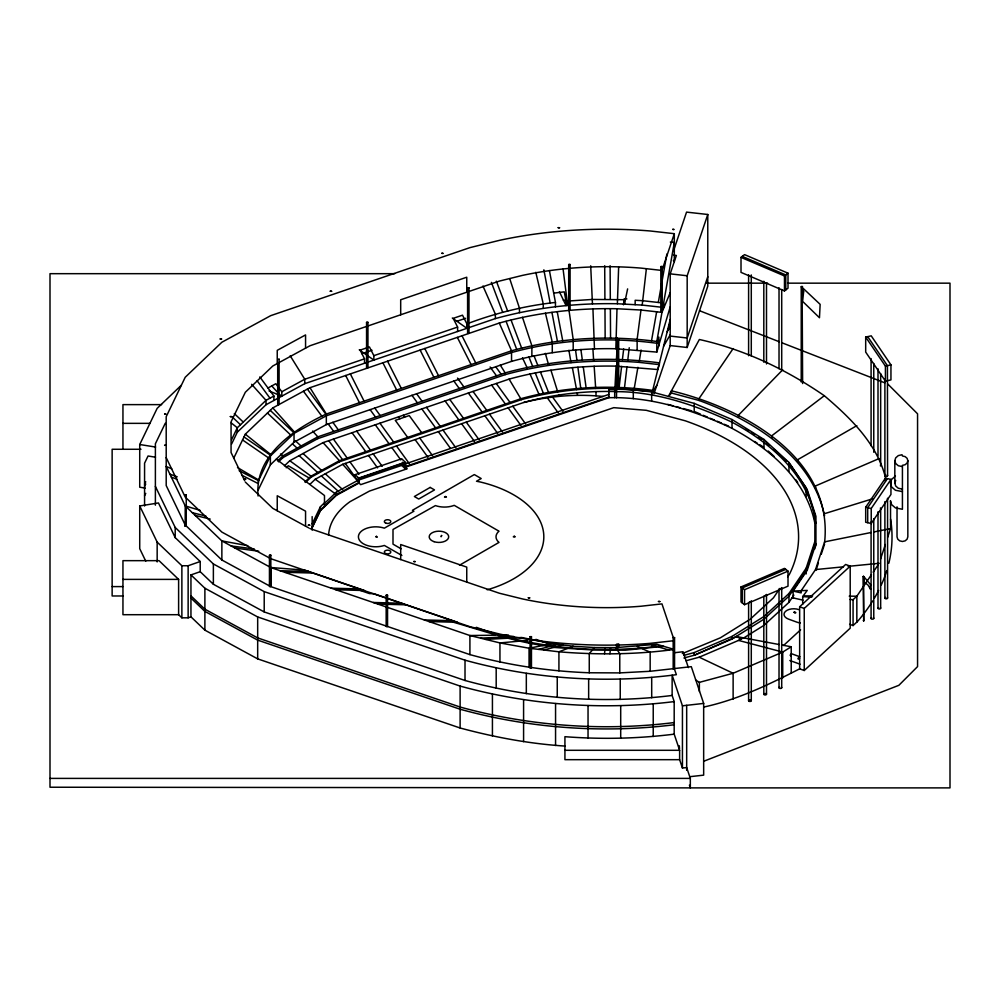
<?xml version="1.0" encoding="UTF-8"?>
<svg xmlns="http://www.w3.org/2000/svg" width="1000" height="1000" viewBox="0 0 1000 1000"><rect width="100%" height="100%" fill="white"/><g stroke="black" fill="none" stroke-linecap="round" stroke-linejoin="round"><path stroke-width="1.5" d="M670.2 292.663L661.963 312.387L640.962 310.025L617 308.75L615.85 348.738L656.8 352.088L670.2 306.887M618.638 267.225L617.375 303.75L642.2 305.075L663.6 307.475L663.6 303.062L642.2 300.663L635.163 300.287L635.163 304.7M277.65 460.913L283 455.812L317.838 436.85L505.175 372.887C555.237 359.075 608.062 355.988 659.488 362.875L657.837 369.55L616.075 366.138L614.925 388.375L652.688 391.488L656.8 385.412M616.45 359.387L617.05 348.462M604.525 653.75L604.913 649.975M604.975 649.4L605.15 647.588M609.925 653.763L610.312 650M610.375 649.425L610.562 647.613M623.488 304.812L624.212 298.775L626.9 298.925M619.113 387.5L621.613 366.438M622.4 359.7L623.675 348.988M624.5 387.788L626.987 366.725M627.788 359.988L629.237 347.738M640.962 310.025L637.137 339.288L637.137 349.888M646.375 268.712L642.2 305.075M651.5 340.9L656.65 311.788M658.3 302.475L666.875 254.025M656.8 352.088L656.8 341.488L674.312 242.512L670.337 242.062M637.9 367.312L634.075 389.4M641.062 350.025L639.125 362.362L659.488 364.65M627.625 288.888L624.4 304.125L624.4 299.713L592.45 299.438L566.038 301.163L566.038 305.575L559.425 291.737M652 393.162L670.2 319.538M670.2 321.75L668.138 330.087L670.2 323.95M165.963 445.225L164.6 445.35L165.475 444.85M186.238 494.75L184.875 494.875L186.238 494.75L186.238 525.913L184.85 525.938L186.238 525.913M279.075 359.137L277.787 359.462M277.7 404.45L279.088 404.425L277.7 404.45L277.7 362.388M269.475 555.35L270.837 555.212L270.837 586.388L270.125 586.8L269.45 586.413L269.45 555.237L270.837 555.212M366.562 322.375L367.95 322.35L367.95 367.537L367.238 367.95L366.562 367.562L366.562 322.375L367.95 322.35M366.562 367.562L367.95 367.537M467.587 287.875L468.975 287.85L468.975 333.038L468.263 333.45L467.612 333.162L467.587 287.875L468.975 287.85M386.163 595.25L387.55 595.225L387.55 626.388L386.838 626.8L386.163 626.413L386.163 595.25L387.55 595.225M467.612 333.162L468.975 333.038M568.7 264.538L570.087 264.5L570.087 309.688L569.375 310.1L568.7 309.713L568.7 264.538L570.087 264.5M568.7 309.713L570.087 309.688M530.075 636.712L531.462 636.688L531.462 667.862L530.75 668.275L530.075 667.887L530.075 636.712L531.462 636.688M530.075 667.887L531.462 667.862M660.837 266.588L662.225 266.562L662.225 311.75L661.5 312.162L660.837 311.775L660.837 266.588L662.225 266.562M660.837 311.775L661.55 311.363M658.45 646.775L659.475 647.1L659.513 646.413M673.175 637.663L674.562 637.638L674.562 668.812L673.85 669.225L673.188 668.938L673.175 637.663L674.562 637.638M902.425 489.113L898.3 488.25L895.7 486L894.825 483.175L894.825 460.675L895.7 457.85L898.3 455.6L902.013 454.738L902.425 455.988L905.138 456.613L907.113 458.325L907.837 460.675L907.837 536.8L907.113 539.15L905.138 540.862L902.425 541.487L899.725 540.862L897.75 539.15L897.025 536.8L897.025 506.825M894.825 483.175L895.7 480.363M907.837 460.675L907.113 463.013L905.138 464.725L902.425 465.35L902.425 509.263L895.45 507.925L891.6 504.6L890.438 500.838M765.113 615.462L788.962 593.513L806.125 568.237L814.862 541.55M814.862 544.2L806.125 570.875L788.962 596.163L765.113 618.112M815.938 543.6L807.175 570.388L793.125 591.075L793.125 597.913L793.525 597.337M802.7 604.25L802.7 596.613L807.225 590.4L793.125 591.075L801.188 592.9L801.188 590.688L815.525 569.575L824.587 541.862L871.05 532.513M816 570.325L818.388 563.025M821.25 554.275L824.587 544.062M880.6 558.975L885.325 544.513M887.7 537.275L890.537 528.6L890.537 500.95M269.4 585.875L221.863 560L185.212 524.975L166.2 485.55L166.2 416.7L185.212 377.275L221.863 342.25L270.75 315.637L469.913 247.638L499.95 240.225A307.4 177.475 0 0 1 650.163 230.975L674.312 233.688L661.963 270.45L640.962 268.1A242.45 139.975 0 0 0 522.487 275.387L499.3 281.112L309.988 345.75L272.8 365.988L245.325 392.262L231.062 421.825L231.062 452.512L244.675 480.725M673.625 250.562L686.55 212.113L707.775 214.488L707.775 286.212L687.175 347.488L670.2 345.575L654 393.762M670.2 345.575L670.2 273.863L676.375 255.475L673.55 255.162M687.175 347.488L687.175 275.763L707.775 214.488M707.775 276.725L687.175 338L670.2 336.087M145.275 488.1L139.725 487.212L139.725 444.513L157.162 408.35L181.312 385.262M165.287 423.237L155.387 443.762L155.387 505.175M144.575 484.188L145.738 481.775M144.575 486.388L145.738 483.988M144.575 495.763L145.738 493.363M231.588 439.637L237.312 427.775L266.012 400.337L273.913 396.037L259.825 376.925M231.588 444.05L237.312 432.188L266.012 404.75L304.762 383.663L495.375 318.587C535.037 307.6 576.263 302.913 617.375 303.75M233.762 458.15L245.325 434.188L272.8 407.912L309.988 387.688L499.3 323.05C537.55 312.45 577.35 307.938 617 308.75M258.087 496.012C254.35 455.65 294.113 428.913 326.337 414.025L511.538 350.788C558.675 337.788 608.413 334.975 656.8 341.488M258.087 481.438L270.375 455.988L294.037 433.375L326.337 415.788L511.538 352.55C558.675 339.562 608.413 336.737 656.8 343.263L658.863 337.125L658.863 345.962M258.087 490.275L270.375 464.812L294.037 442.2L326.337 424.613L511.538 361.375C545.45 352 580.7 348.025 615.85 348.738M312.15 523.888L320.462 506.65L324.487 502.8M312.15 527.2L320.462 509.963L336.488 494.637L359.038 482.375L345.275 463.425M312.15 527.863L320.462 510.625L336.488 495.3L359.038 483.038L359.038 478.4L355.188 474.637L401.712 458.75L405.562 462.512L405.562 469.137L401.712 465.375L401.712 463.387L358.088 478.275M668.512 396.2L699.362 339.5C744.35 349.513 786.488 369.6 824.312 395.712C850.612 418.1 877.487 444.038 885.8 478.8M667.188 331.725L670.2 326.512M663.6 346.213L670.2 334.812M779.375 589.1L773.45 597.825L750.188 619.237M787.75 576.75L789.425 574.288A234.725 135.512 0 0 0 685.325 420.825L646.263 410.3L613.75 407.663L369.5 491.062L350.075 501.637A96.975 55.987 0 0 0 328.587 535.275M765.113 624.288L788.962 602.337L793.875 595.112M865.688 507.238L885.425 478.175L890.95 479.425L890.95 494.438L871.225 523.488L865.688 522.238L865.688 507.238L871.225 508.488L890.95 479.425M887.438 478.638L867.7 507.688L867.7 522.7M871.438 574.7L856.838 596.213L853.075 599.688L850.025 599.5M873.162 572.175L878.312 564.587M733.125 348.6L699.212 398.312L699.212 400.513C753.213 420.3 811.663 455.4 824.587 515.862M668.7 396.413L671.45 393.025L671.45 390.812C742.138 407.775 833.7 457.275 824.587 542.587M663.6 646.3L625.2 650.212L592.45 649.925L589.263 653.688L589.263 672.775L619.775 672.9L650.163 671.275L691.3 666.663L703.662 703.425L703.662 775.15L689.762 776.7M476.35 627.312C513.55 641.425 553.3 647.725 592.938 649.35L594.462 647.55L615.85 647.625L656.8 644.287L672.975 649.075M782.725 369.787L738.538 415.1L738.538 417.312M802.625 286.85L801.225 286.85M863.975 576.562L863.275 576.562M863.275 620.6L863.975 620.6M278.538 461.838L283 457.575L317.838 438.612L505.175 374.65C548.65 362.612 594.2 358.85 639.125 362.362M284.425 465.863L289.788 460.737L323.075 442.625L509.1 379.113C543.862 369.5 580.037 365.412 616.075 366.138M286.175 467.762L288.275 465.763L309.1 477.987M304.9 481.987L311.012 476.15L339.425 460.7L521.337 398.575C563.95 386.838 608.938 384.425 652.688 390.387L652.688 391.488M305.587 482.438L311.012 477.25L339.425 461.8L521.337 399.688C551.763 391.275 583.4 387.738 614.925 388.375M309.962 484.3L315.262 479.237L342.688 464.312L523.787 402.475C553.925 394.188 585.3 390.675 616.525 391.587L617.6 391.65C657.613 391.962 696.112 405.438 732.013 422.175C769.675 442.413 806.05 473.188 814.862 517.05M324.487 503.462L336.488 492L359.038 479.725M799.65 668.838L799.65 606.775L845.625 564.475L850.2 566.138L850.2 628.2L804.237 670.5L799.65 668.838C769.025 684.463 737.663 699.775 703.763 707.05M804.237 670.5L804.237 608.438L850.2 566.138M783.575 645.475L800.588 629.812M790.95 655.95L790.062 655.113M849.638 624.312L853.075 625.562L856.838 622.087L856.838 596.213L849.225 596.163M895.45 476.087L891.6 479.412L890.438 483.175L891.6 486.95L895.45 490.275L902.425 491.6M793.975 612.312C798.925 613.263 792.5 612.075 794.887 612.625M794.212 612.1L795.175 612.388M616.525 388.95L617.15 338.125L617.6 389M741.012 257.387L744.55 254.625L788.012 273.188L788.012 288.188L784.475 290.95L741.012 272.387L741.012 257.387L784.475 275.938L788.012 273.188M824.312 395.712L771.737 435.8L771.737 438M528.525 642.788L529.663 642.95M748.888 620.037L720.425 637.788L682.337 653.587M683.938 655.35L694.212 652.575L732.013 636.425L763.975 616.512L763.975 625.337L743.4 638.162M694.212 652.575L694.212 655.225L732.013 639.075L763.975 619.163M779.112 644.525L736.488 636.55L694.762 655.1L683.938 658M686.062 660.75L699.212 657.2L738.538 640.413L742.825 637.737M791.213 672.65L791.213 646.775L782.725 652.075L733.125 673.263L699.362 682.362L695.562 679.95M459.475 565.237L499.025 542.4L498.475 541.95A17.3 9.988 0 0 1 498.188 531.962L499.025 531.213L454.212 505.337L452.725 505.875A17.3 9.988 0 0 1 435.425 505.588L393 529.462L393 544.15L401.1 548.812M856.838 425.65L797.688 459.688L797.688 461.887M267.987 387.987L275.85 383.713L281.788 391.763L281.788 396.175L269.037 390.938M281.788 391.763L304.762 379.25L364.538 358.837L360.138 350.125L369.45 346.95L373.85 355.662L373.85 360.075L359.25 349.8M879.175 458.537L815.525 485.938L815.525 488.15M741.012 586.938L784.475 568.375L788.012 571.138L788.012 586.15L744.55 604.7L741.012 601.95L741.012 586.938L744.55 589.7L744.55 604.7M785.763 569.388L742.3 587.938L742.3 602.95M744.55 589.7L788.012 571.138M592.45 649.925L567.663 648.4L558.925 651.812L529.05 648.225L499.95 642.938L469.913 635.525L270.75 567.525L270.75 586.613L469.913 654.613C508.825 665.35 548.938 671.287 589.263 672.775M569 647.875L573.2 646.237L594.462 647.55M703.9 761.188L898.863 685.312L917.562 666.6L917.562 413.812L887.712 383.963M200.212 561.525L175.2 537.625L158.463 502.95L139.725 505.962L157.162 542.112L181.875 565.737L188.137 565.737L200.212 561.525L200.212 571.688L213.375 584.263L264.212 611.938L465.012 680.487C532.188 699 603 704.038 672.138 695.462L674.188 701.6L674.188 734.15L679.625 750.3L679.625 759.675L682.438 768.037L686.675 767.562L690.325 778.4L690.325 787.887L950 787.887L950 283.163L787.85 283.163M564.925 746.062C529.462 743.8 494.4 737.212 460.112 728L257.675 658.875L204.887 630.15L190.95 616.838L190.95 574.913L200.212 571.688M178.612 614.7L178.612 579.388L159.025 560.662L122.95 560.662L122.95 614.7L178.612 614.7L181.875 617.825L188.137 617.825L190.95 616.838M361.912 353.7L372.025 350.25M456.9 321.262L465.575 318.3M373.85 355.662L457.6 327.075L453.2 318.363L462.5 315.175L466.9 323.888L466.9 328.3L452.3 318.025M466.9 323.888C495.4 313.113 525.163 305.725 555.462 302.425L549.412 270.562M359.038 478.4L405.562 462.512M405.562 463.837L608.962 394.387M358.088 480.262L401.712 465.375M608.962 397.038L405.562 466.488L402.488 462.238M405.562 467.15L608.962 397.7C651.912 396.637 693.6 410.175 732.013 428.35C769.675 448.587 806.05 479.363 814.862 523.225M824.587 513.65L872.95 498.7M538.7 649.388L550.163 646.3M551.938 645.825L557.45 644.338M543.987 650.025L555.462 646.938C520.188 644 486.712 631.775 453.2 622.175M557.225 646.462L562.737 644.975M673.562 261.075L673.425 260.287M865.688 337.088L871.225 335.838L890.95 364.888L890.95 379.9L885.425 381.15L865.688 352.088L865.688 337.088L885.425 366.138L885.425 381.15M885.425 366.138L890.95 364.888M523.787 402.475C549.663 395.975 576.65 393.8 603.2 396.463M874.05 531.912L890.537 528.6M543.263 645.462L529.05 648.225L529.05 667.312M545.45 645.037L552.275 643.713L573.2 646.237M553.7 293.125L564.275 291.85L566.038 301.163M672.812 640.812L650.163 643.35A307.4 177.475 0 0 1 499.95 634.113L469.913 626.688L270.75 558.688M592.938 649.35L617 649.45L640.962 648.162L661.963 645.812M672.987 649.625C635.2 654.625 596.888 654.938 558.925 651.812L558.925 670.913M673.8 652.788L683.062 651.75L688.388 667.613M155.387 486.4L175.2 527.463L213.375 563.962L264.212 591.625L465.012 660.188C533.562 679.125 605.887 683.85 676.375 674.688L674.237 668.475M190.95 574.913L204.887 588.225L257.675 616.95L460.112 686.075C529.538 705.212 602.737 710.438 674.188 701.6M672.138 695.462L672.138 675.163L682.438 705.8L703.662 703.425M674.188 722.562C602.737 731.4 529.538 726.175 460.112 707.038L257.675 637.913L204.887 609.188L190.95 595.875M674.188 724.762C602.737 733.612 529.538 728.375 460.112 709.237L257.675 640.125L204.887 611.388L190.95 598.075M679.625 759.675L564.925 759.675L564.925 736.688C601.3 739.463 637.987 738.713 674.188 734.15M815.525 569.575L843.462 566.825M848.125 566.362L879.175 563.312M519.475 641.15L499.95 642.938L499.95 662.025M522.487 640.875L527.85 640.375M563.35 300.25L566.038 300.087M480.613 638.162L502.713 637.013M506.112 636.825L513.7 636.438M485.575 639.388L507.688 638.237M511.087 638.062L521.712 637.5L552.275 643.713M495.375 635.2L469.913 635.525L469.913 654.613M499.3 635.15L508.488 635.025M814.862 548.837L814.862 514.4L806.125 487.725L788.962 462.45L763.975 439.45L732.013 419.525L694.212 403.375L651.65 391.9L633.3 389.837L608.962 388.875L608.962 397.7M608.962 389.538L616.525 389.613L616.525 397.775M394.775 273.675L50 273.675L50 787.225L690.325 787.887L689.412 785.175M706.775 283.163L767.588 283.163M161.612 404.625L122.95 404.625L122.95 449.288M122.95 423.35L150.013 423.35M140.988 449.275L112.137 449.275L112.137 595.975L122.95 595.975M902.425 466.6L898.3 465.737L895.7 463.488L894.825 460.675M122.95 579.388L178.612 579.388M112.137 586.6L122.95 586.6M564.925 750.3L679.625 750.3M50 778.4L690.325 778.4M803.512 595.862L812.65 595.925M280.087 570.712L308.712 571.462M284.738 572.3L313.363 573.05M331.275 588.188L359.888 588.938M335.925 589.775L364.538 590.525L304.762 570.112L270.75 567.525M373.15 602.475L401.763 603.237M377.8 604.075L406.413 604.825M424.325 619.95L452.95 620.712M428.975 621.55L457.6 622.3L373.85 593.7L369.45 593.587L360.138 590.413M441.65 535.5L441.112 536.75L441.562 535.513M616.525 338.625L618.675 338.75L618.675 387.3L617.6 387.238M802.7 596.613L811.862 597.163M670.2 273.863L687.175 275.763M567.663 648.4L553.7 647.412M231.088 545.938L254.225 548.975M235.025 548.075L258.75 551.2M139.725 444.513L155.588 447.062M155.488 457.2L148.05 456L144.575 463.212L144.575 506.025M247.75 545.675L221.863 540.913L185.212 505.887L166.2 466.463L171.812 468.888M782.138 645.088L791.213 646.775M792.125 597.688L802.987 600.15M192.362 512.712L205.9 516.062M195.15 515.388L210.2 519.1M738.538 640.413L782.725 652.075L782.725 677.95M671.45 393.025L699.212 400.513M667.788 404.387L673.1 405.825M675.987 406.6L680.325 407.775M683.213 408.55L691.875 410.887M651.5 644.875L656.65 646.4M658.3 646.9L669.013 650.062M200.1 510.375L185.212 505.887L185.212 524.975M309.988 528.575L499.3 593.212L522.487 598.938A242.45 139.975 0 0 0 640.962 606.237L661.963 603.888L673.325 637.7M535.887 639.362L547.663 643.375M799.65 606.775L804.237 608.438M791.225 653.625L799.95 656.787M789.837 660.5L800.025 664.188M169.9 474.137L177.225 476.838M171.35 477.15L177.087 479.263M699.538 310.725L779.15 341.7M782.05 342.837L884.812 382.837M742.3 256.375L785.763 274.938L785.763 289.95M694.762 411.675L700.4 414.075M703.213 415.275L707.425 417.075M710.238 418.275L714.463 420.075M717.275 421.275L721.488 423.088M724.3 424.288L728.525 426.087M637.137 646.488L640.962 648.162M642.2 648.7L650.163 652.175L650.163 671.275M699.212 657.2L733.125 673.263L733.125 699.137M239.175 470.75L258.087 480.4M241.875 475.25L258.087 483.525M736.488 636.55L741.562 639.263M308.888 527.975L272.8 508.35L245.325 482.075M269.4 557.95L221.863 532.087L185.212 497.05L166.2 457.625M269.438 566.8L221.863 540.913L221.863 560M401.887 555.45L384.35 545.45A17.3 9.988 0 0 1 358.413 536.8A17.3 9.988 0 0 1 384.35 528.162L413.925 511.213L412.4 510.325L474.325 474.575L481.2 478.55L476.512 481.25L480.412 482.025A102.713 59.3 0 0 1 543.75 534.65A102.713 59.3 0 0 1 487.212 589.8M237.5 467.55L258.087 479.675M745.575 429.05L748.15 430.65M752 433.05L754.562 434.65M758.413 437.05L762.262 439.45M754.562 441.488L757.138 443.088M759.7 444.688L763.55 447.088M244 436.95L270.038 454.925M242.55 439.95L268.587 457.925M280.5 454L283 455.812L283 457.575M289.788 460.737L311.012 476.15L311.012 477.25M315.262 479.237L335.238 493.738M276.288 459.162L324.487 495.525L324.487 506.775M231.25 422.938L237.312 427.775L237.312 432.188M245.325 434.188L270.375 454.225L270.375 464.812M295.338 440.8L301.05 445.988M292.55 443.975L297.113 448.125M303.038 453.525L321.587 470.4M325.288 473.775L342.738 489.65M299.113 455.662L317.65 472.537M321.35 475.913L338.8 491.8M765.975 442.1L769.4 445.25M773.962 449.45L786.513 461M768.263 451.037L773.962 456.287M270.25 410.363L293.375 432.225M267.45 413.038L290.587 434.9M234.325 413.612L243.275 422.075M232.65 417.337L240.487 424.75M401.712 463.387L407.212 468.762L360.688 484.65L359.038 483.038M271.8 385.975L281.225 396.388M312.613 431.062L317.838 436.85L317.838 438.612M323.075 442.625L339.425 460.7L339.425 461.8M342.688 464.312L359.038 482.375M251.637 384.3L266.012 400.337L266.012 404.75M272.8 407.912L294.037 431.6L294.037 442.2M307.387 389.1L325.925 414.25M303.45 391.238L321.987 416.388M257.125 380.75L269.975 398.175M552.638 397.15L562.913 411.287M547.337 397.85L558.2 412.812M495.675 366.675L501.175 374.25M490.1 367L496.525 375.838M496.275 383.488L510.025 402.438M512.788 406.225L525.625 423.913M491.613 385.075L505.375 404.025M508.125 407.825L520.975 425.5M473.013 391.438L486.763 410.387M489.513 414.175L502.362 431.863M457.525 378.113L463.95 386.962M468.35 393.025L482.113 411.975M484.862 415.763L497.7 433.45M453.8 380.975L459.3 388.55M449.738 399.375L463.5 418.325M466.25 422.113L479.1 439.8M445.087 400.962L458.85 419.913M461.6 423.7L474.438 441.388M416.575 393.675L422.075 401.262M426.475 407.325L440.238 426.275M442.987 430.062L455.825 447.75M411.925 395.262L417.425 402.85M421.825 408.913L435.588 427.863M438.338 431.65L450.262 448.075M421.625 432.625L409.237 415.575L395.288 420.337L407.663 437.388M403.212 415.262L404.588 417.163M419.725 438L432.562 455.688M398.562 416.85L399.938 418.75M415.075 439.588L427.912 457.275M374.7 407.975L380.2 415.562M370.05 409.562L375.55 417.15M379.95 423.212L393.713 442.163M396.463 445.95L409.45 463.837M375.3 424.8L389.05 443.75M391.812 447.537L400.812 459.938M356.688 431.15L370.45 450.1M373.2 453.888L382.2 466.287M352.038 432.738L365.788 451.688M368.537 455.475L377.55 467.887M332.825 422.275L338.325 429.85M328.175 423.862L333.675 431.438M333.425 439.1L347.175 458.05M349.938 461.838L358.938 474.237M328.775 440.688L342.525 459.637M867.7 336.625L887.438 365.688L887.575 475.688M789.938 464.15L807.175 489.538L815.938 516.325L815.938 545.9M795.962 479.875L797.688 482.413M615.85 647.625L617 649.45M617.375 650.025L619.775 653.8L619.775 672.9M500.25 365.062L505.175 372.887L505.175 374.65M509.1 379.113L521.337 399.688M290.188 355.775L304.762 379.25L304.762 383.663M309.988 387.688L326.337 414.025L326.337 424.613M462 335.775L475.763 363M457.35 337.375L471.1 364.6M424.775 348.488L438.537 375.712M420.125 350.075L433.888 377.3M387.55 361.2L401.312 388.425M382.9 362.788L396.662 390.012M350.337 373.913L364.087 401.138M345.675 375.5L359.438 402.725M145.762 561.175L139.725 548.663L139.725 505.962M522.487 357.812L527 367.5L527 369.263M530 373.95L539.388 395.225M482.962 286.025L495.375 314.175L495.375 318.587M499.3 323.05L511.538 350.788L511.538 361.375M534.075 356L537.863 365.525M540.45 372.05L548.562 392.45M528.913 356.938L532.7 366.463M535.3 372.987L543.413 393.387M496.362 281.15L507.688 311.137M511.087 320.138L521.712 348.275M491.388 282.375L502.713 312.362M506.112 321.362L516.737 349.5M545.35 353.35L548.725 365.312M550.913 370.15L557.737 391.887M509.712 278.637L519.475 308.212L519.475 312.638M522.487 317.325L531.875 345.763L531.875 356.362M814.55 518.938L815.938 523.175M535.8 272.325L543.263 303.9L543.263 308.312M545.45 313.15L552.275 342.062L552.275 352.65M568.9 350.312L571.025 362.638M572.362 367.575L576.562 389.625M557.225 311.737L562.737 340.8M543.862 269.812L550.163 303.062M551.938 312.375L557.45 341.438M563.075 269.05L567.663 305.375M569 310.312L573.2 339.538L573.2 350.138M580.887 349.462L582.35 360.175M583.263 366.9L586.125 387.938M575.513 349.787L576.975 360.5M577.888 367.238L580.75 388.263M592.9 348.837L593.675 361.238M594.163 366.225L595.688 388.45M679.3 745.763L679.513 748.787M590.7 265.812L592.45 303.85M592.938 308.837L594.462 348.825M610.1 265.738L610.312 299.363M610.375 308.775L610.562 338.175M604.7 265.763L604.913 299.387M604.975 308.8L605.15 338.188M887.575 597.913L887.575 498.275A1.35 0.775 0 0 1 887.487 498.675M885.425 478.175L885.425 481.175M884.9 378.938L884.9 475.462M884.9 501.625L884.9 598.15M880.662 373.663L880.662 465.525M880.662 508.45L880.662 608.088M878 368.762L878 455.95M878 511.8L878 608.325M873.763 363.5L873.763 452.238M873.763 618.263L873.763 518.625A1.35 0.775 0 0 1 873.688 519.025M871.225 508.488L871.225 523.488M871.087 358.6L871.087 445.775M871.087 521.962L871.087 618.488M853.075 599.688L853.075 625.562M806.125 487.725L806.125 496.55M806.125 568.237L806.125 573.975M802.625 383.55L802.113 286.35L801.225 286.637L801.225 382M788.962 462.45L788.962 471.275M788.962 593.513L788.962 602.337M784.475 275.938L784.475 290.95M781.712 289.488L781.712 370.438M781.712 587.962L781.712 687.6M779.025 287.75L779.025 368.713M779.025 589.7L779.025 687.775M766.5 282.987L766.5 363.95M766.5 694.1L766.5 594.462A1.35 0.775 0 0 1 765.312 595.325M763.975 439.45L763.975 448.275M763.812 281.25L763.812 362.212M763.812 596.188L763.812 694.275M751.287 274.938L751.287 355.887M751.287 600.95L751.287 700.588M748.6 274.762L748.6 355.712M748.6 602.688L748.6 700.775M732.013 419.525L732.013 428.35M732.013 636.425L732.013 639.075M699.362 682.362L699.362 691.5M694.212 403.375L694.212 412.212M686.675 705.325L686.675 770.275M682.438 705.8L682.438 768.037M674.312 233.688L674.312 261.6M653.225 703.95L653.225 736.5M651.65 391.9L651.65 400.725M651.7 677.45L651.7 697.763M633.3 389.837L633.3 398.675M620.7 705.688L620.7 738.238M620.237 679.137L620.237 699.438M618.675 643.888L618.675 646.925M617.6 643.95L617.6 648.5M617.15 338.125L617.15 389.525M617.15 645.25L617.15 648.363M616.525 644.137L616.525 648.713M614.688 388.85L614.688 397.675M596 391.575L596 395.75M588.65 679.013L588.65 699.312M588.038 705.55L588.038 738.112M577.4 392.713L577.4 395.312M559.1 394.913L559.1 396.287M557.25 677.075L557.25 697.387M555.562 703.562L555.562 745.487M555.462 302.425L555.462 306.85M526.325 673.363L526.325 693.662M523.587 699.712L523.587 741.637M496.188 667.887L496.188 688.188M492.425 694.05L492.425 735.975M466.75 292.225L466.75 277.225L400.688 299.775L400.688 314.788M466.75 582.1L466.75 567.1L400.688 544.538L400.688 559.55M465.012 660.188L465.012 680.487M460.112 686.075L460.112 728M457.6 327.075L457.6 331.488M364.538 358.837L364.538 363.263M355.188 474.637L355.188 477.062M336.488 492L336.488 495.3M320.462 506.65L320.462 510.625M312.15 516.6L312.15 530.15M305.562 348.162L305.562 334.925L277.238 350.337L277.238 363.575M305.562 526.163L305.562 511.163L277.238 495.75L277.238 510.75M279.088 359.237L279.088 404.425M273.913 396.037L273.913 400.45M264.212 591.625L264.212 611.938M257.675 616.95L257.675 658.875M213.375 563.962L213.375 584.263M204.887 588.225L204.887 630.15M188.137 565.737L188.137 617.825M181.875 565.737L181.875 617.825M175.2 527.463L175.2 537.625M157.162 542.112L157.162 561.938M890.575 519.138A328.35 189.575 0 0 1 888.825 563.25M886.8 570.538A328.35 189.575 0 0 1 881.287 584.963M878.6 590.513A328.35 189.575 0 0 1 874.325 598.275M872.763 600.85A328.35 189.575 0 0 1 856.95 622.125M798.913 609.625A9.725 5.613 0 0 0 785.5 611.4A9.725 5.613 0 0 0 788.575 619.138L796.812 622.125A9.725 5.613 0 0 0 800.362 622.913M887.487 475.288A1.35 0.775 0 0 1 886.725 476.3A1.35 0.775 0 0 1 884.975 475.863A1.35 0.775 0 0 1 885.738 474.85M880.588 465.125A1.35 0.775 0 0 1 880.387 465.887M887.288 597.55A1.35 0.775 0 0 1 887.075 598.65A1.35 0.775 0 0 1 885.175 598.525A1.35 0.775 0 0 1 885.387 597.425M873.487 617.888A1.35 0.775 0 0 1 873.275 618.987A1.35 0.775 0 0 1 871.375 618.862A1.35 0.775 0 0 1 871.587 617.762M880.387 508.075A1.35 0.775 0 0 1 880.588 508.85M880.387 607.712A1.35 0.775 0 0 1 880.175 608.812A1.35 0.775 0 0 1 878.275 608.688A1.35 0.775 0 0 1 878.487 607.6M781.45 687.225A1.35 0.775 0 0 1 781.175 688.312A1.35 0.775 0 0 1 779.275 688.15A1.35 0.775 0 0 1 779.562 687.062M765.7 693.475A1.35 0.775 0 0 1 766.287 694.613A1.35 0.775 0 0 1 764.225 694.75A1.35 0.775 0 0 1 764.35 693.562M750.487 699.963A1.35 0.775 0 0 1 750.925 701.225A1.35 0.775 0 0 1 748.737 701.025A1.35 0.775 0 0 1 749.8 699.912M781.45 587.587A1.35 0.775 0 0 1 781.175 588.675A1.35 0.775 0 0 1 779.275 588.513M751.188 601.35A1.35 0.775 0 0 1 749.412 601.763M803.625 291.7L802.613 301.375L819.463 317.738L820.15 304.363L802.438 287.7L803.625 291.7M164.613 413.975L165.963 414.05L164.688 413.875M220.212 338.963L221.562 339.038L220.212 338.963M230.338 416.587L231.688 416.662L230.338 416.587M244.3 479.087L245.65 479.162L244.3 479.087M330.262 291.225L331.613 291.3L330.262 291.225M308.35 525.175L309.713 525.25L308.35 525.175M441.825 253.337L443.175 253.412L441.9 253.238M413.8 561.525L415.15 561.6L413.8 561.525M558.188 227.675L559.55 227.75L558.188 227.675M528.325 597.788L529.688 597.863L528.325 597.788M672.738 229.425L674.1 229.5L672.812 229.325M658.475 601.487L659.837 601.562L658.475 601.487M870.75 584.9L869.912 587.125L870.562 589.288L868.037 585.1L864.112 581.95L863.875 576.663L870.75 584.9M863.375 576.362L863.713 620.85L863.375 576.362M798.3 658.1L798.138 659.075L799.6 658.562L798.3 658.1M430.175 487.413L414.375 496.525L418.713 499.038L434.513 489.913L430.175 487.413M376.475 536.362L375.7 536.8L377.238 537.25L376.475 536.362M445.462 496.525L444.513 497.088L446.425 497.088L445.462 496.525M514.263 536.25L513.312 536.8L515.225 536.8L514.263 536.25M385.938 553.65A3.237 1.875 0 0 0 390.8 552.038A3.237 1.875 0 0 0 385.938 550.413A3.237 1.875 0 0 0 385.938 553.65M434.087 541.675A9.725 5.613 0 0 0 448.688 536.8A9.725 5.613 0 0 0 434.087 531.938A9.725 5.613 0 0 0 434.087 541.675M385.938 523.2A3.237 1.875 0 0 0 390.8 521.575A3.237 1.875 0 0 0 385.938 519.963A3.237 1.875 0 0 0 385.938 523.2"/></g></svg>
